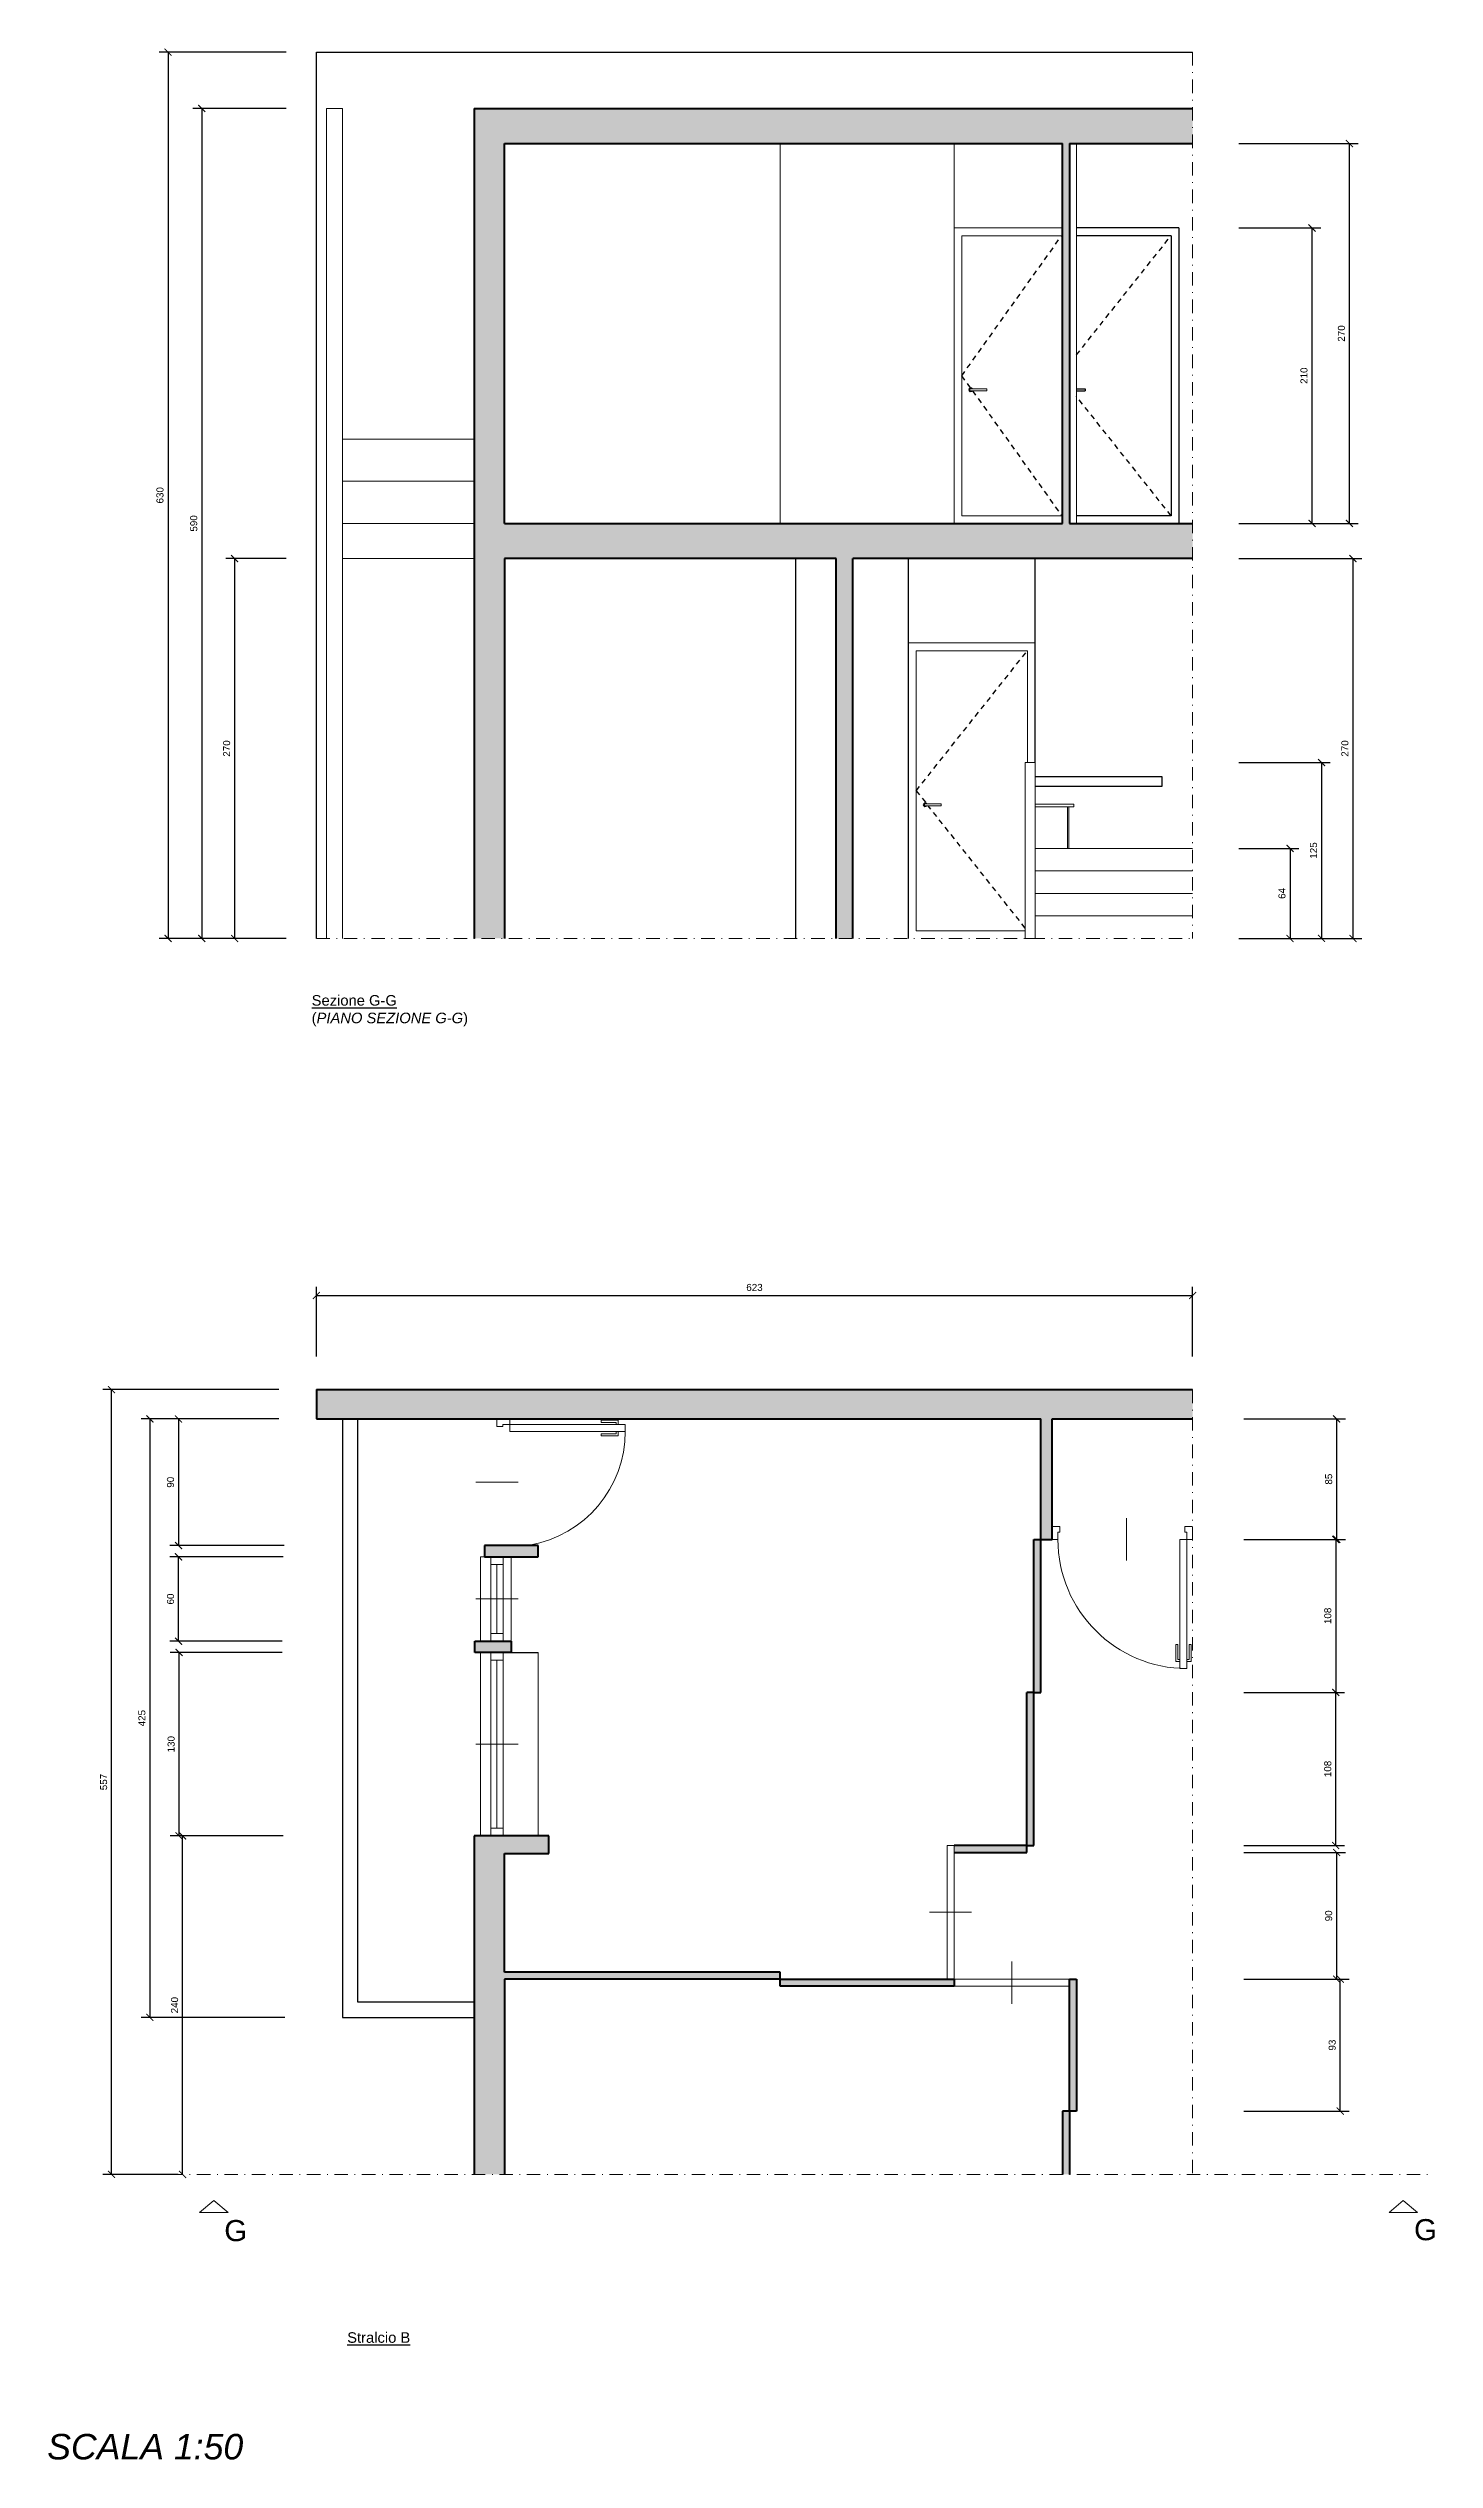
# Model space of a CAD drawing. Header units: centimetres. Extents: x 543 to 6804, y 293 to 1469.
# Drawn here: x 1857.6 to 2054.8, y 957.5 to 1300.3 of the extents above; entities that cross this region are included whole.
import ezdxf

# ---------------------------------------------------------------- set-up
doc = ezdxf.new("R2010")
doc.units = ezdxf.units.CM
doc.linetypes.add('JIS_02_0.7', pattern=[1.35, 0.75, -0.6])
doc.linetypes.add('TRATTOPUNTO2', pattern=[12.7, 6.35, -3.175, 0, -3.175])
for name, color, linetype, lineweight in [('finestre', 131, 'Continuous', 20), ('linee a metà', 100, 'Continuous', 20), ('linee davanti', 161, 'Continuous', 20), ('linee di sezione 2', 55, 'Continuous', 40), ('linee spesse', 254, 'Continuous', 20), ('linee tratto punto', 40, 'TRATTOPUNTO2', 20), ('porte', 230, 'Continuous', 20)]:
    doc.layers.add(name, color=color, linetype=linetype, lineweight=lineweight)
for name, color, linetype in [('linee dietro', 51, 'Continuous'), ('linee tratteggiate', 211, 'JIS_02_0.7'), ('quote', 163, 'Continuous'), ('testo', 104, 'Continuous')]:
    doc.layers.add(name, color=color, linetype=linetype)
doc.styles.add('Annotativa', font='arial.ttf')
doc.styles.add('Annotative', font='arial.ttf')
doc.dimstyles.new('Annotativa', dxfattribs={"dimscale": 0, "dimtxt": 1, "dimasz": 1, "dimexe": 1.25, "dimexo": 0.625, "dimtad": 1, "dimtxsty": 'Annotativa', "dimblk": 'ARCHTICK', "dimcen": 1, "dimadec": 0, "dimazin": 0, "dimtfac": 1, "dimtmove": 0, "dimatfit": 3, "dimfxl": 1, "dimarcsym": 0})

# ---------------------------------------------------------------- blocks, each defined once
blk = doc.blocks.new('_ArchTick')
at = {"color": 0, "linetype": 'ByBlock', "const_width": 0.15}
blk.add_lwpolyline([(-0.5, -0.5), (0.5, 0.5)], dxfattribs=at)
blk = doc.blocks.new('*D127')
at = {"layer": 'Defpoints', "color": 0, "transparency": 16777216}
for p in [(2020.34, 1123.01), (1895.74, 1113.72), (2020.34, 1113.72)]:
    blk.add_point(p, dxfattribs=at)
at = {"layer": 'quote', "color": 0, "lineweight": -2, "transparency": 16777216}
for p, q in [((1895.74, 1114.35), (1895.74, 1124.26)), ((1895.74, 1123.01), (2020.34, 1123.01)), ((2020.34, 1114.35), (2020.34, 1124.26))]:
    blk.add_line(p, q, dxfattribs=at)
at = {"layer": 'quote', "color": 0, "lineweight": -2, "transparency": 16777216, "rotation": 180}
blk.add_blockref('_ArchTick', (1895.74, 1123.01), dxfattribs=at)
at = {"layer": 'quote', "color": 0, "lineweight": -2, "transparency": 16777216}
blk.add_blockref('_ArchTick', (2020.34, 1123.01), dxfattribs=at)
at = {"layer": 'quote', "color": 0, "transparency": 16777216, "insert": (1958.04, 1124.15), "char_height": 1, "attachment_point": 5, "style": 'Annotativa'}
blk.add_mtext('623', dxfattribs=at)
blk = doc.blocks.new('*D129')
at = {"layer": 'Defpoints', "color": 0, "transparency": 16777216}
for p in [(1891.01, 1105.46), (1872.07, 1020.38), (1891.9, 1020.38)]:
    blk.add_point(p, dxfattribs=at)
at = {"layer": 'quote', "color": 0, "lineweight": -2, "transparency": 16777216}
for p, q in [((1890.39, 1105.46), (1870.82, 1105.46)), ((1872.07, 1105.46), (1872.07, 1020.38)), ((1891.28, 1020.38), (1870.82, 1020.38))]:
    blk.add_line(p, q, dxfattribs=at)
for p, rotation in [((1872.07, 1105.46), 90), ((1872.07, 1020.38), 270)]:
    blk.add_blockref('_ArchTick', p, dxfattribs=dict(at, rotation=rotation))
at = {"layer": 'quote', "color": 0, "transparency": 16777216, "insert": (1870.94, 1062.92), "char_height": 1, "attachment_point": 5, "rotation": 90, "style": 'Annotativa'}
blk.add_mtext('425', dxfattribs=at)
blk = doc.blocks.new('*D130')
at = {"layer": 'Defpoints', "color": 0, "transparency": 16777216}
for p in [(1891.01, 1105.46), (1876.14, 1087.46), (1891.77, 1087.46)]:
    blk.add_point(p, dxfattribs=at)
at = {"layer": 'quote', "color": 0, "lineweight": -2, "transparency": 16777216}
for p, q in [((1890.39, 1105.46), (1874.89, 1105.46)), ((1876.14, 1105.46), (1876.14, 1087.46)), ((1891.15, 1087.46), (1874.89, 1087.46))]:
    blk.add_line(p, q, dxfattribs=at)
for p, rotation in [((1876.14, 1105.46), 90), ((1876.14, 1087.46), 270)]:
    blk.add_blockref('_ArchTick', p, dxfattribs=dict(at, rotation=rotation))
at = {"layer": 'quote', "color": 0, "transparency": 16777216, "insert": (1875, 1096.46), "char_height": 1, "attachment_point": 5, "rotation": 90, "style": 'Annotativa'}
blk.add_mtext('90', dxfattribs=at)
blk = doc.blocks.new('*D131')
at = {"layer": 'Defpoints', "color": 0, "transparency": 16777216}
for p in [(1876.14, 1085.86), (1891.65, 1085.86), (1891.52, 1073.86)]:
    blk.add_point(p, dxfattribs=at)
at = {"layer": 'quote', "color": 0, "lineweight": -2, "transparency": 16777216}
for p, q in [((1891.02, 1085.86), (1874.89, 1085.86)), ((1876.14, 1073.86), (1876.14, 1085.86)), ((1890.9, 1073.86), (1874.89, 1073.86))]:
    blk.add_line(p, q, dxfattribs=at)
for p, rotation in [((1876.14, 1085.86), 90), ((1876.14, 1073.86), 270)]:
    blk.add_blockref('_ArchTick', p, dxfattribs=dict(at, rotation=rotation))
at = {"layer": 'quote', "color": 0, "transparency": 16777216, "insert": (1875.01, 1079.86), "char_height": 1, "attachment_point": 5, "rotation": 90, "style": 'Annotativa'}
blk.add_mtext('60', dxfattribs=at)
blk = doc.blocks.new('*D132')
at = {"layer": 'Defpoints', "color": 0, "transparency": 16777216}
for p in [(1876.22, 1072.26), (1891.52, 1072.26), (1891.65, 1046.18)]:
    blk.add_point(p, dxfattribs=at)
at = {"layer": 'quote', "color": 0, "lineweight": -2, "transparency": 16777216}
for p, q in [((1890.9, 1072.26), (1874.97, 1072.26)), ((1876.22, 1046.18), (1876.22, 1072.26)), ((1891.02, 1046.18), (1874.97, 1046.18))]:
    blk.add_line(p, q, dxfattribs=at)
for p, rotation in [((1876.22, 1072.26), 90), ((1876.22, 1046.18), 270)]:
    blk.add_blockref('_ArchTick', p, dxfattribs=dict(at, rotation=rotation))
at = {"layer": 'quote', "color": 0, "transparency": 16777216, "insert": (1875.09, 1059.22), "char_height": 1, "attachment_point": 5, "rotation": 90, "style": 'Annotativa'}
blk.add_mtext('130', dxfattribs=at)
blk = doc.blocks.new('*D133')
at = {"layer": 'Defpoints', "color": 0, "transparency": 16777216}
for p in [(1876.72, 1046.18), (1891.65, 1046.18), (1876.72, 998.06)]:
    blk.add_point(p, dxfattribs=at)
at = {"layer": 'quote', "color": 0, "lineweight": -2, "transparency": 16777216}
for p, q in [((1891.02, 1046.18), (1875.47, 1046.18)), ((1876.72, 998.06), (1876.72, 1046.18)), ((1876.1, 998.06), (1875.47, 998.06))]:
    blk.add_line(p, q, dxfattribs=at)
for p, rotation in [((1876.72, 1046.18), 90), ((1876.72, 998.06), 270)]:
    blk.add_blockref('_ArchTick', p, dxfattribs=dict(at, rotation=rotation))
at = {"layer": 'quote', "color": 0, "transparency": 16777216, "insert": (1875.59, 1022.12), "char_height": 1, "attachment_point": 5, "rotation": 90, "style": 'Annotativa'}
blk.add_mtext('240', dxfattribs=at)
blk = doc.blocks.new('*D134')
at = {"layer": 'Defpoints', "color": 0, "transparency": 16777216}
for p in [(2026.98, 1105.46), (2026.98, 1088.34), (2040.82, 1088.34)]:
    blk.add_point(p, dxfattribs=at)
at = {"layer": 'quote', "color": 0, "lineweight": -2, "transparency": 16777216}
for p, q in [((2027.61, 1105.46), (2042.07, 1105.46)), ((2040.82, 1105.46), (2040.82, 1088.34)), ((2027.61, 1088.34), (2042.07, 1088.34))]:
    blk.add_line(p, q, dxfattribs=at)
for p, rotation in [((2040.82, 1105.46), 90), ((2040.82, 1088.34), 270)]:
    blk.add_blockref('_ArchTick', p, dxfattribs=dict(at, rotation=rotation))
at = {"layer": 'quote', "color": 0, "transparency": 16777216, "insert": (2039.69, 1096.9), "char_height": 1, "attachment_point": 5, "rotation": 90, "style": 'Annotativa'}
blk.add_mtext('85', dxfattribs=at)
blk = doc.blocks.new('*D135')
at = {"layer": 'Defpoints', "color": 0, "transparency": 16777216}
for p in [(2026.98, 1088.34), (2026.98, 1066.58), (2040.69, 1066.58)]:
    blk.add_point(p, dxfattribs=at)
at = {"layer": 'quote', "color": 0, "lineweight": -2, "transparency": 16777216}
for p, q in [((2027.61, 1088.34), (2041.94, 1088.34)), ((2040.69, 1088.34), (2040.69, 1066.58)), ((2027.61, 1066.58), (2041.94, 1066.58))]:
    blk.add_line(p, q, dxfattribs=at)
for p, rotation in [((2040.69, 1088.34), 90), ((2040.69, 1066.58), 270)]:
    blk.add_blockref('_ArchTick', p, dxfattribs=dict(at, rotation=rotation))
at = {"layer": 'quote', "color": 0, "transparency": 16777216, "insert": (2039.56, 1077.46), "char_height": 1, "attachment_point": 5, "rotation": 90, "style": 'Annotativa'}
blk.add_mtext('108', dxfattribs=at)
blk = doc.blocks.new('*D136')
at = {"layer": 'Defpoints', "color": 0, "transparency": 16777216}
for p in [(2026.98, 1066.58), (2040.69, 1066.58), (2026.98, 1044.82)]:
    blk.add_point(p, dxfattribs=at)
at = {"layer": 'quote', "color": 0, "lineweight": -2, "transparency": 16777216}
for p, q in [((2027.61, 1066.58), (2041.94, 1066.58)), ((2040.69, 1044.82), (2040.69, 1066.58)), ((2027.61, 1044.82), (2041.94, 1044.82))]:
    blk.add_line(p, q, dxfattribs=at)
for p, rotation in [((2040.69, 1066.58), 90), ((2040.69, 1044.82), 270)]:
    blk.add_blockref('_ArchTick', p, dxfattribs=dict(at, rotation=rotation))
at = {"layer": 'quote', "color": 0, "transparency": 16777216, "insert": (2039.56, 1055.7), "char_height": 1, "attachment_point": 5, "rotation": 90, "style": 'Annotativa'}
blk.add_mtext('108', dxfattribs=at)
blk = doc.blocks.new('*D137')
at = {"layer": 'Defpoints', "color": 0, "transparency": 16777216}
for p in [(2026.98, 1043.82), (2040.83, 1043.82), (2026.98, 1025.82)]:
    blk.add_point(p, dxfattribs=at)
at = {"layer": 'quote', "color": 0, "lineweight": -2, "transparency": 16777216}
for p, q in [((2027.61, 1043.82), (2042.08, 1043.82)), ((2040.83, 1025.82), (2040.83, 1043.82)), ((2027.61, 1025.82), (2042.08, 1025.82))]:
    blk.add_line(p, q, dxfattribs=at)
for p, rotation in [((2040.83, 1043.82), 90), ((2040.83, 1025.82), 270)]:
    blk.add_blockref('_ArchTick', p, dxfattribs=dict(at, rotation=rotation))
at = {"layer": 'quote', "color": 0, "transparency": 16777216, "insert": (2039.69, 1034.82), "char_height": 1, "attachment_point": 5, "rotation": 90, "style": 'Annotativa'}
blk.add_mtext('90', dxfattribs=at)
blk = doc.blocks.new('*D138')
at = {"layer": 'Defpoints', "color": 0, "transparency": 16777216}
for p in [(2026.98, 1025.82), (2041.33, 1025.82), (2026.98, 1007.06)]:
    blk.add_point(p, dxfattribs=at)
at = {"layer": 'quote', "color": 0, "lineweight": -2, "transparency": 16777216}
for p, q in [((2027.61, 1025.82), (2042.58, 1025.82)), ((2041.33, 1007.06), (2041.33, 1025.82)), ((2027.61, 1007.06), (2042.58, 1007.06))]:
    blk.add_line(p, q, dxfattribs=at)
for p, rotation in [((2041.33, 1025.82), 90), ((2041.33, 1007.06), 270)]:
    blk.add_blockref('_ArchTick', p, dxfattribs=dict(at, rotation=rotation))
at = {"layer": 'quote', "color": 0, "transparency": 16777216, "insert": (2040.19, 1016.44), "char_height": 1, "attachment_point": 5, "rotation": 90, "style": 'Annotativa'}
blk.add_mtext('93', dxfattribs=at)
blk = doc.blocks.new('*D139')
at = {"layer": 'Defpoints', "color": 0, "transparency": 16777216}
for p in [(1892.08, 1299.77), (1874.65, 1173.77), (1892.08, 1173.77)]:
    blk.add_point(p, dxfattribs=at)
at = {"layer": 'quote', "color": 0, "lineweight": -2, "transparency": 16777216}
for p, q in [((1891.45, 1299.77), (1873.4, 1299.77)), ((1874.65, 1299.77), (1874.65, 1173.77)), ((1891.45, 1173.77), (1873.4, 1173.77))]:
    blk.add_line(p, q, dxfattribs=at)
for p, rotation in [((1874.65, 1299.77), 90), ((1874.65, 1173.77), 270)]:
    blk.add_blockref('_ArchTick', p, dxfattribs=dict(at, rotation=rotation))
at = {"layer": 'quote', "color": 0, "transparency": 16777216, "insert": (1873.51, 1236.77), "char_height": 1, "attachment_point": 5, "rotation": 90, "style": 'Annotativa'}
blk.add_mtext('630', dxfattribs=at)
blk = doc.blocks.new('*D140')
at = {"layer": 'Defpoints', "color": 0, "transparency": 16777216}
for p in [(1892.08, 1291.77), (1879.45, 1173.77), (1892.08, 1173.77)]:
    blk.add_point(p, dxfattribs=at)
at = {"layer": 'quote', "color": 0, "lineweight": -2, "transparency": 16777216}
for p, q in [((1891.45, 1291.77), (1878.2, 1291.77)), ((1879.45, 1291.77), (1879.45, 1173.77)), ((1891.45, 1173.77), (1878.2, 1173.77))]:
    blk.add_line(p, q, dxfattribs=at)
for p, rotation in [((1879.45, 1291.77), 90), ((1879.45, 1173.77), 270)]:
    blk.add_blockref('_ArchTick', p, dxfattribs=dict(at, rotation=rotation))
at = {"layer": 'quote', "color": 0, "transparency": 16777216, "insert": (1878.31, 1232.77), "char_height": 1, "attachment_point": 5, "rotation": 90, "style": 'Annotativa'}
blk.add_mtext('590', dxfattribs=at)
blk = doc.blocks.new('*D141')
at = {"layer": 'Defpoints', "color": 0, "transparency": 16777216}
for p in [(1892.08, 1227.77), (1884.12, 1173.77), (1892.08, 1173.77)]:
    blk.add_point(p, dxfattribs=at)
at = {"layer": 'quote', "color": 0, "lineweight": -2, "transparency": 16777216}
for p, q in [((1891.45, 1227.77), (1882.87, 1227.77)), ((1884.12, 1227.77), (1884.12, 1173.77)), ((1891.45, 1173.77), (1882.87, 1173.77))]:
    blk.add_line(p, q, dxfattribs=at)
for p, rotation in [((1884.12, 1227.77), 90), ((1884.12, 1173.77), 270)]:
    blk.add_blockref('_ArchTick', p, dxfattribs=dict(at, rotation=rotation))
at = {"layer": 'quote', "color": 0, "transparency": 16777216, "insert": (1882.99, 1200.77), "char_height": 1, "attachment_point": 5, "rotation": 90, "style": 'Annotativa'}
blk.add_mtext('270', dxfattribs=at)
blk = doc.blocks.new('*D142')
at = {"layer": 'Defpoints', "color": 0, "transparency": 16777216}
for p in [(2026.3, 1227.77), (2026.3, 1173.77), (2043.14, 1173.77)]:
    blk.add_point(p, dxfattribs=at)
at = {"layer": 'quote', "color": 0, "lineweight": -2, "transparency": 16777216}
for p, q in [((2026.93, 1227.77), (2044.39, 1227.77)), ((2043.14, 1227.77), (2043.14, 1173.77)), ((2026.93, 1173.77), (2044.39, 1173.77))]:
    blk.add_line(p, q, dxfattribs=at)
for p, rotation in [((2043.14, 1227.77), 90), ((2043.14, 1173.77), 270)]:
    blk.add_blockref('_ArchTick', p, dxfattribs=dict(at, rotation=rotation))
at = {"layer": 'quote', "color": 0, "transparency": 16777216, "insert": (2042, 1200.77), "char_height": 1, "attachment_point": 5, "rotation": 90, "style": 'Annotativa'}
blk.add_mtext('270', dxfattribs=at)
blk = doc.blocks.new('*D145')
at = {"layer": 'Defpoints', "color": 0, "transparency": 16777216}
for p in [(2026.3, 1286.77), (2042.64, 1286.77), (2026.3, 1232.77)]:
    blk.add_point(p, dxfattribs=at)
at = {"layer": 'quote', "color": 0, "lineweight": -2, "transparency": 16777216}
for p, q in [((2026.93, 1286.77), (2043.89, 1286.77)), ((2042.64, 1232.77), (2042.64, 1286.77)), ((2026.93, 1232.77), (2043.89, 1232.77))]:
    blk.add_line(p, q, dxfattribs=at)
for p, rotation in [((2042.64, 1286.77), 90), ((2042.64, 1232.77), 270)]:
    blk.add_blockref('_ArchTick', p, dxfattribs=dict(at, rotation=rotation))
at = {"layer": 'quote', "color": 0, "transparency": 16777216, "insert": (2041.5, 1259.77), "char_height": 1, "attachment_point": 5, "rotation": 90, "style": 'Annotativa'}
blk.add_mtext('270', dxfattribs=at)
blk = doc.blocks.new('*D146')
at = {"layer": 'Defpoints', "color": 0, "transparency": 16777216}
for p in [(2026.3, 1274.77), (2037.32, 1274.77), (2026.3, 1232.77)]:
    blk.add_point(p, dxfattribs=at)
at = {"layer": 'quote', "color": 0, "lineweight": -2, "transparency": 16777216}
for p, q in [((2026.93, 1274.77), (2038.57, 1274.77)), ((2037.32, 1232.77), (2037.32, 1274.77)), ((2026.93, 1232.77), (2038.57, 1232.77))]:
    blk.add_line(p, q, dxfattribs=at)
for p, rotation in [((2037.32, 1274.77), 90), ((2037.32, 1232.77), 270)]:
    blk.add_blockref('_ArchTick', p, dxfattribs=dict(at, rotation=rotation))
at = {"layer": 'quote', "color": 0, "transparency": 16777216, "insert": (2036.18, 1253.77), "char_height": 1, "attachment_point": 5, "rotation": 90, "style": 'Annotativa'}
blk.add_mtext('210', dxfattribs=at)
blk = doc.blocks.new('*D147')
at = {"layer": 'Defpoints', "color": 0, "transparency": 16777216}
for p in [(2026.3, 1186.57), (2026.3, 1173.77), (2034.19, 1173.77)]:
    blk.add_point(p, dxfattribs=at)
at = {"layer": 'quote', "color": 0, "lineweight": -2, "transparency": 16777216}
for p, q in [((2026.93, 1186.57), (2035.44, 1186.57)), ((2034.19, 1186.57), (2034.19, 1173.77)), ((2026.93, 1173.77), (2035.44, 1173.77))]:
    blk.add_line(p, q, dxfattribs=at)
for p, rotation in [((2034.19, 1186.57), 90), ((2034.19, 1173.77), 270)]:
    blk.add_blockref('_ArchTick', p, dxfattribs=dict(at, rotation=rotation))
at = {"layer": 'quote', "color": 0, "transparency": 16777216, "insert": (2033.05, 1180.17), "char_height": 1, "attachment_point": 5, "rotation": 90, "style": 'Annotativa'}
blk.add_mtext('64', dxfattribs=at)
blk = doc.blocks.new('*D148')
at = {"layer": 'Defpoints', "color": 0, "transparency": 16777216}
for p in [(2026.3, 1198.77), (2026.3, 1173.77), (2038.67, 1173.77)]:
    blk.add_point(p, dxfattribs=at)
at = {"layer": 'quote', "color": 0, "lineweight": -2, "transparency": 16777216}
for p, q in [((2026.93, 1198.77), (2039.92, 1198.77)), ((2038.67, 1198.77), (2038.67, 1173.77)), ((2026.93, 1173.77), (2039.92, 1173.77))]:
    blk.add_line(p, q, dxfattribs=at)
for p, rotation in [((2038.67, 1198.77), 90), ((2038.67, 1173.77), 270)]:
    blk.add_blockref('_ArchTick', p, dxfattribs=dict(at, rotation=rotation))
at = {"layer": 'quote', "color": 0, "transparency": 16777216, "insert": (2037.54, 1186.27), "char_height": 1, "attachment_point": 5, "rotation": 90, "style": 'Annotativa'}
blk.add_mtext('125', dxfattribs=at)

msp = doc.modelspace()

# ---------------------------------------------------------------- hatches: boundary and pattern name
at = {"layer": 'linee di sezione 2', "true_color": 0xc7c8ca}
h = msp.add_hatch(color=9, dxfattribs=at)
h.dxf.hatch_style = 1
h.paths.add_polyline_path([(1918.18, 1291.77), (1918.18, 1227.77), (1918.18, 1173.77), (1922.5, 1173.77), (1922.5, 1227.77), (1969.66, 1227.77), (1969.66, 1173.77), (1972.02, 1173.77), (1972.02, 1227.77), (2020.34, 1227.77), (2020.34, 1232.77), (2002.82, 1232.77), (2002.82, 1286.77), (2020.34, 1286.77), (2020.34, 1291.77)])
h.paths.add_polyline_path([(2001.82, 1286.77), (2001.82, 1232.77), (1922.5, 1232.77), (1922.5, 1286.77)], flags=16)
h.paths.add_polyline_path([(1987.52, 1273.67), (2001.72, 1273.67), (2001.72, 1233.87), (1987.52, 1233.87)], flags=0)
h.paths.add_polyline_path([(1988.681, 1251.92), (1991.081, 1251.92), (1991.081, 1251.62), (1988.681, 1251.62)], flags=0)
h = msp.add_hatch(color=9, dxfattribs=at)
h.dxf.hatch_style = 1
h.paths.add_polyline_path([(1922.5, 1043.703), (1928.78, 1043.703), (1928.78, 1046.183), (1918.18, 1046.183), (1918.18, 998.063), (1922.5, 998.063), (1922.5, 1025.823), (1961.7, 1025.823), (1961.7, 1026.823), (1922.5, 1026.823)])
at = {"layer": 'linee spesse', "true_color": 0xc7c8ca}
h = msp.add_hatch(color=9, dxfattribs=at)
h.dxf.hatch_style = 1
h.paths.add_polyline_path([(1923.46, 1072.263), (1923.46, 1073.863), (1918.26, 1073.863), (1918.26, 1072.263)])
h.paths.add_polyline_path([(1927.26, 1085.863), (1927.26, 1087.463), (1919.66, 1087.463), (1919.66, 1085.863)])
at = {"layer": 'porte', "true_color": 0xc7c8ca}
h = msp.add_hatch(color=9, dxfattribs=at)
h.dxf.hatch_style = 1
h.paths.add_polyline_path([(2020.34, 1109.623), (1895.74, 1109.623), (1895.74, 1105.463), (1998.78, 1105.463), (1998.78, 1088.343), (2000.38, 1088.343), (2000.38, 1105.463), (2020.34, 1105.463)])
h.paths.add_polyline_path([(1998.78, 1088.343), (1997.78, 1088.343), (1997.78, 1066.583), (1998.78, 1066.583)])
h.paths.add_polyline_path([(1997.78, 1066.583), (1996.78, 1066.583), (1996.78, 1044.823), (1997.78, 1044.823)])
h.paths.add_polyline_path([(1996.78, 1044.823), (1986.42, 1044.823), (1986.42, 1043.823), (1996.78, 1043.823)])
h.paths.add_polyline_path([(2003.82, 1025.823), (2002.82, 1025.823), (2002.82, 1007.063), (2003.82, 1007.063)])
h.paths.add_polyline_path([(2002.82, 1007.063), (2001.82, 1007.063), (2001.82, 998.063), (2002.82, 998.063)])
h.paths.add_polyline_path([(1986.42, 1025.823), (1961.7, 1025.823), (1961.7, 1024.823), (1986.42, 1024.823)])

# ---------------------------------------------------------------- linework, layer by layer
at = {"layer": 'finestre'}
for p, q in [((1920.54, 1085.863), (1920.54, 1084.763)), ((1920.54, 1084.763), (1922.3, 1084.763)), ((1920.54, 1074.963), (1920.54, 1084.763)), ((1921.42, 1074.963), (1921.42, 1084.763)), ((1922.3, 1084.763), (1922.3, 1085.863)), ((1922.3, 1084.763), (1922.3, 1074.963)), ((1921.42, 1079.863), (1918.42, 1079.863)), ((1921.42, 1079.863), (1924.42, 1079.863)), ((1922.3, 1074.963), (1920.54, 1074.963)), ((1920.54, 1074.963), (1920.54, 1073.863)), ((1922.3, 1073.863), (1922.3, 1074.963)), ((1920.54, 1072.263), (1920.54, 1071.163)), ((1920.54, 1071.163), (1922.3, 1071.163)), ((1920.54, 1071.163), (1920.54, 1047.283)), ((1921.42, 1047.283), (1921.42, 1071.163)), ((1922.3, 1071.163), (1922.3, 1072.263)), ((1922.3, 1047.283), (1922.3, 1071.163)), ((1921.42, 1059.223), (1918.42, 1059.223)), ((1921.42, 1059.223), (1924.42, 1059.223)), ((1920.54, 1046.183), (1920.54, 1047.283)), ((1920.54, 1047.283), (1922.3, 1047.283)), ((1922.3, 1047.283), (1922.3, 1046.183))]:
    msp.add_line(p, q, dxfattribs=at)
at = {"layer": 'linee a metà'}
for p, q in [((1897.18, 1291.77), (1899.46, 1291.77)), ((1897.18, 1173.77), (1897.18, 1291.77)), ((1899.46, 1291.77), (1899.46, 1173.77)), ((1899.46, 1244.77), (1918.18, 1244.77)), ((1899.46, 1238.77), (1918.18, 1238.77)), ((1918.18, 1232.77), (1899.46, 1232.77)), ((1918.18, 1232.77), (1899.46, 1232.77)), ((1899.46, 1232.77), (1899.46, 1227.77)), ((1918.18, 1227.77), (1899.46, 1227.77)), ((1918.18, 1227.77), (1899.46, 1227.77)), ((2003.44, 1192.87), (1997.94, 1192.87)), ((2003.44, 1192.47), (1997.94, 1192.47)), ((2002.54, 1186.57), (2002.54, 1192.47)), ((2003.44, 1192.47), (2002.74, 1192.47)), ((2002.74, 1192.47), (2002.74, 1186.57)), ((2003.44, 1192.67), (2003.44, 1192.87)), ((2003.44, 1192.67), (2003.44, 1192.47)), ((1997.94, 1186.57), (2020.34, 1186.57)), ((1997.94, 1183.37), (2020.34, 1183.37)), ((1919.66, 1085.863), (1919.06, 1085.863)), ((1919.06, 1085.863), (1919.06, 1073.863)), ((1923.46, 1073.863), (1923.46, 1085.863)), ((1919.06, 1046.183), (1919.06, 1072.263)), ((1927.26, 1072.263), (1927.26, 1046.183))]:
    msp.add_line(p, q, dxfattribs=at)
at = {"layer": 'linee davanti'}
for p, q in [((1961.7, 1232.77), (1961.7, 1286.77)), ((1986.42, 1232.77), (1986.42, 1286.77)), ((2003.82, 1232.77), (2003.82, 1286.77)), ((2001.82, 1274.77), (1986.42, 1274.77)), ((1987.52, 1233.87), (1987.52, 1273.67)), ((1987.52, 1273.67), (2001.72, 1273.67)), ((2001.72, 1273.67), (2001.72, 1233.87)), ((2002.82, 1232.77), (2002.82, 1274.77)), ((1988.681, 1251.92), (1991.081, 1251.92)), ((1988.681, 1251.62), (1988.681, 1251.92)), ((1991.081, 1251.62), (1988.681, 1251.62)), ((1991.081, 1251.92), (1991.081, 1251.62)), ((2001.72, 1233.87), (1987.52, 1233.87)), ((1997.94, 1215.77), (1979.94, 1215.77)), ((1981.04, 1174.87), (1981.04, 1214.67)), ((1981.04, 1214.67), (1996.84, 1214.67)), ((1996.84, 1214.67), (1996.84, 1198.77)), ((1996.54, 1173.77), (1996.54, 1198.77)), ((1996.54, 1198.77), (1997.94, 1198.77)), ((1997.94, 1198.77), (1997.94, 1173.77)), ((1982.201, 1192.92), (1984.601, 1192.92)), ((1982.201, 1192.62), (1982.201, 1192.92)), ((1984.601, 1192.62), (1982.201, 1192.62)), ((1984.601, 1192.92), (1984.601, 1192.62)), ((1997.94, 1180.17), (2020.34, 1180.17)), ((1997.94, 1176.97), (2020.34, 1176.97)), ((1996.54, 1174.87), (1981.04, 1174.87)), ((1997.94, 1173.77), (1996.54, 1173.77))]:
    msp.add_line(p, q, dxfattribs=at)
for centre in [(1988.804, 1251.77), (1982.324, 1192.77)]:
    msp.add_arc(centre, 0.284, 31.88181, 328.11819, dxfattribs=at)
at = {"layer": 'linee di sezione 2'}
for p, q in [((1918.18, 1291.77), (1918.18, 1227.77)), ((1918.18, 1291.77), (2020.34, 1291.77)), ((1922.5, 1232.77), (1922.5, 1286.77)), ((1922.5, 1286.77), (2001.82, 1286.77)), ((2001.82, 1232.77), (2001.82, 1286.77)), ((2002.82, 1286.77), (2002.82, 1232.77)), ((2002.82, 1286.77), (2020.34, 1286.77)), ((1922.5, 1232.77), (2001.82, 1232.77)), ((2002.82, 1232.77), (2020.34, 1232.77)), ((1918.18, 1227.77), (1918.18, 1173.77)), ((1969.66, 1227.77), (1922.5, 1227.77)), ((1922.5, 1227.77), (1922.5, 1173.77)), ((1969.66, 1173.77), (1969.66, 1227.77)), ((1972.02, 1173.77), (1972.02, 1227.77)), ((2020.34, 1227.77), (1972.02, 1227.77)), ((1895.74, 1109.623), (2020.34, 1109.623)), ((1895.74, 1109.623), (1895.74, 1105.463)), ((1895.74, 1105.463), (1998.78, 1105.463)), ((1998.78, 1088.343), (1998.78, 1105.463)), ((2000.38, 1088.343), (2000.38, 1105.463)), ((2000.38, 1105.463), (2020.34, 1105.463)), ((1919.66, 1087.463), (1919.66, 1085.863)), ((1927.26, 1087.463), (1919.66, 1087.463)), ((1927.26, 1085.863), (1927.26, 1087.463)), ((1997.78, 1066.583), (1997.78, 1088.343)), ((1997.78, 1088.343), (1998.78, 1088.343)), ((1998.78, 1066.583), (1998.78, 1088.343)), ((1998.78, 1088.343), (2000.38, 1088.343)), ((1919.66, 1085.863), (1927.26, 1085.863)), ((1918.26, 1072.263), (1918.26, 1073.863)), ((1918.26, 1073.863), (1923.46, 1073.863)), ((1923.46, 1073.863), (1923.46, 1072.263)), ((1923.46, 1072.263), (1918.26, 1072.263)), ((1996.78, 1044.823), (1996.78, 1066.583)), ((1997.78, 1066.583), (1996.78, 1066.583)), ((1997.78, 1044.823), (1997.78, 1066.583)), ((1997.78, 1066.583), (1998.78, 1066.583)), ((1928.78, 1046.183), (1918.18, 1046.183)), ((1918.18, 1046.183), (1918.18, 998.063)), ((1928.78, 1043.703), (1928.78, 1046.183)), ((1922.5, 1026.823), (1922.5, 1043.703)), ((1922.5, 1043.703), (1928.78, 1043.703)), ((1996.78, 1044.823), (1986.42, 1044.823)), ((1986.42, 1043.823), (1996.78, 1043.823)), ((1996.78, 1043.823), (1996.78, 1044.823)), ((1996.78, 1044.823), (1997.78, 1044.823)), ((1961.7, 1026.823), (1922.5, 1026.823)), ((1961.7, 1025.823), (1922.5, 1025.823)), ((1922.5, 1025.823), (1922.5, 998.063)), ((1961.7, 1025.823), (1961.7, 1026.823)), ((1961.7, 1024.823), (1961.7, 1025.823)), ((1961.7, 1025.823), (1986.42, 1025.823)), ((1986.42, 1025.823), (1986.42, 1024.823)), ((2002.82, 1025.823), (2003.82, 1025.823)), ((2002.82, 1007.063), (2002.82, 1025.823)), ((2003.82, 1025.823), (2003.82, 1007.063)), ((1986.42, 1024.823), (1961.7, 1024.823)), ((2002.82, 1007.063), (2001.82, 1007.063)), ((2001.82, 1007.063), (2001.82, 998.063)), ((2003.82, 1007.063), (2002.82, 1007.063)), ((2002.82, 1007.063), (2002.82, 998.063))]:
    msp.add_line(p, q, dxfattribs=at)
at = {"layer": 'linee dietro'}
for p, q in [((1895.74, 1173.77), (1895.74, 1299.77)), ((1895.74, 1299.77), (2020.34, 1299.77)), ((2018.38, 1274.77), (2003.82, 1274.77)), ((2017.28, 1273.67), (2003.82, 1273.67)), ((2017.28, 1273.67), (2017.28, 1233.87)), ((2018.38, 1274.77), (2018.38, 1232.77)), ((2003.82, 1251.92), (2005.04, 1251.92)), ((2003.82, 1251.62), (2005.04, 1251.62)), ((2005.04, 1251.92), (2005.04, 1251.62)), ((2017.28, 1233.87), (2003.82, 1233.87)), ((1963.9, 1173.77), (1963.9, 1227.77)), ((1979.94, 1173.77), (1979.94, 1227.77)), ((1997.94, 1198.77), (1997.94, 1227.77)), ((1997.94, 1196.77), (2015.94, 1196.77)), ((2015.94, 1196.77), (2015.94, 1195.37)), ((2015.94, 1195.37), (1997.94, 1195.37)), ((1899.46, 1105.463), (1899.46, 1020.383)), ((1901.62, 1022.543), (1901.62, 1105.463)), ((1923.46, 1072.263), (1927.26, 1072.263)), ((1918.18, 1022.543), (1901.62, 1022.543)), ((1899.46, 1020.383), (1918.18, 1020.383))]:
    msp.add_line(p, q, dxfattribs=at)
at = {"layer": 'linee spesse'}
for p, q in [((1881.169, 994.365), (1879.135, 992.635)), ((1881.169, 994.365), (1883.204, 992.635)), ((2050.301, 994.365), (2048.267, 992.635)), ((2050.301, 994.365), (2052.335, 992.635)), ((1879.135, 992.635), (1883.204, 992.635)), ((2048.267, 992.635), (2052.335, 992.635))]:
    msp.add_line(p, q, dxfattribs=at)
at = {"layer": 'linee tratteggiate'}
for p, q in [((1987.52, 1253.77), (2001.72, 1273.67)), ((2003.82, 1256.717), (2017.28, 1273.67)), ((1988.743, 1252.047), (1987.52, 1253.77)), ((1989.055, 1251.62), (2001.72, 1233.87)), ((2017.28, 1233.87), (2003.82, 1250.823)), ((1981.04, 1194.77), (1996.84, 1214.67)), ((1981.04, 1194.77), (1982.414, 1193.039)), ((1996.54, 1175.248), (1982.747, 1192.62))]:
    msp.add_line(p, q, dxfattribs=at)
at = {"layer": 'linee tratto punto', "ltscale": 0.3}
for p, q in [((2020.34, 1299.77), (2020.34, 1173.77)), ((1895.74, 1173.77), (2020.34, 1173.77)), ((2020.34, 1109.623), (2020.34, 998.063)), ((1874.853, 998.063), (2054.516, 998.063))]:
    msp.add_line(p, q, dxfattribs=at)
at = {"layer": 'porte'}
for p, q in [((1921.42, 1105.463), (1921.42, 1104.363)), ((1921.42, 1104.363), (1922.26, 1104.363)), ((1922.26, 1104.363), (1922.26, 1104.663)), ((1922.26, 1104.663), (1923.26, 1104.663)), ((1923.26, 1104.663), (1923.26, 1105.463)), ((1923.26, 1103.663), (1923.26, 1104.663)), ((1923.26, 1104.663), (1939.66, 1104.663)), ((1936.26, 1104.963), (1936.26, 1105.263)), ((1938.66, 1105.263), (1936.26, 1105.263)), ((1936.26, 1105.263), (1936.26, 1104.963)), ((1936.26, 1104.963), (1938.36, 1104.963)), ((1938.36, 1104.963), (1938.36, 1104.663)), ((1938.66, 1104.663), (1938.66, 1105.263)), ((1938.66, 1104.663), (1938.66, 1105.263)), ((1938.66, 1104.663), (1938.66, 1105.263)), ((1938.66, 1104.663), (1938.66, 1105.263)), ((1939.66, 1104.663), (1939.66, 1103.663)), ((1939.66, 1103.663), (1923.26, 1103.663)), ((1936.26, 1103.363), (1936.26, 1103.063)), ((1936.26, 1103.063), (1936.26, 1103.363)), ((1936.26, 1103.363), (1938.36, 1103.363)), ((1938.66, 1103.063), (1936.26, 1103.063)), ((1938.36, 1103.363), (1938.36, 1103.663)), ((1938.66, 1103.663), (1938.66, 1103.063)), ((1938.66, 1103.663), (1938.66, 1103.063)), ((1938.66, 1103.663), (1938.66, 1103.063)), ((1938.66, 1103.663), (1938.66, 1103.063)), ((1921.42, 1096.463), (1918.42, 1096.463)), ((1921.42, 1096.463), (1924.42, 1096.463)), ((2010.96, 1088.343), (2010.96, 1091.343)), ((2000.38, 1090.183), (2001.48, 1090.183)), ((2001.18, 1088.343), (2000.38, 1088.343)), ((2001.48, 1089.343), (2001.18, 1089.343)), ((2001.18, 1089.343), (2001.18, 1088.343)), ((2001.48, 1090.183), (2001.48, 1089.343)), ((2010.96, 1088.343), (2010.96, 1085.343)), ((2018.54, 1069.983), (2018.54, 1088.343)), ((2018.54, 1088.343), (2019.54, 1088.343)), ((2020.34, 1090.183), (2019.24, 1090.183)), ((2019.24, 1090.183), (2019.24, 1089.343)), ((2019.24, 1089.343), (2019.54, 1089.343)), ((2019.54, 1089.343), (2019.54, 1088.343)), ((2019.54, 1088.343), (2020.34, 1088.343)), ((2019.54, 1088.343), (2019.54, 1069.983)), ((2018.24, 1073.383), (2017.94, 1073.383)), ((2017.94, 1070.983), (2017.94, 1073.383)), ((2017.94, 1073.383), (2018.24, 1073.383)), ((2018.24, 1073.383), (2018.24, 1071.283)), ((2019.84, 1073.383), (2020.14, 1073.383)), ((2020.14, 1073.383), (2019.84, 1073.383)), ((2019.84, 1073.383), (2019.84, 1071.283)), ((2020.14, 1070.983), (2020.14, 1073.383)), ((2017.94, 1070.983), (2018.54, 1070.983)), ((2018.24, 1071.283), (2018.54, 1071.283)), ((2019.54, 1069.983), (2018.54, 1069.983)), ((2019.84, 1071.283), (2019.54, 1071.283)), ((2019.54, 1070.983), (2020.14, 1070.983)), ((2019.54, 1070.983), (2020.14, 1070.983)), ((2019.54, 1070.983), (2020.14, 1070.983)), ((2019.54, 1070.983), (2020.14, 1070.983)), ((1986.42, 1044.823), (1985.42, 1044.823)), ((1985.42, 1044.823), (1985.42, 1025.823)), ((1986.42, 1025.823), (1986.42, 1044.823)), ((1985.92, 1035.323), (1982.92, 1035.323)), ((1985.92, 1035.323), (1988.92, 1035.323)), ((1986.42, 1025.823), (2002.82, 1025.823)), ((1994.62, 1025.323), (1994.62, 1028.323)), ((1994.62, 1025.323), (1994.62, 1022.323)), ((1986.42, 1024.823), (2002.82, 1024.823))]:
    msp.add_line(p, q, dxfattribs=at)
for centre, radius, start, end in [((1923.26, 1103.663), 16.4, 279.8586, 0), ((2019.54, 1088.343), 18.36, 180, 270)]:
    msp.add_arc(centre, radius, start, end, dxfattribs=at)

# ---------------------------------------------------------------- texts
at = {"layer": 'testo', "style": 'Annotative'}
for p in [(1882.647, 988.575), (2051.828, 988.704)]:
    msp.add_text('G', height=3, dxfattribs=at).set_placement(p)
at = {"layer": 'testo', "attachment_point": 1, "style": 'Annotative'}
for s, insert, char_height, width in [('{\\LSezione G-G\\P}({\\fArial|b0|i1|c0|p34;PIANO SEZIONE G-G})', (1895.075, 1165.715), 1.5, 55.75691), ('{\\LStralcio B}', (1900.128, 975.623), 1.5, 55.75691), ('{\\fArial|b0|i1|c0|p34;SCALA 1:50}', (1857.47, 961.17), 3.62538, 31.04939)]:
    msp.add_mtext(s, dxfattribs=dict(at, insert=insert, char_height=char_height, width=width))

# ---------------------------------------------------------------- dimensions: what is measured, and where the dimension line sits
at = {"layer": 'quote'}
for base, p1, p2, text, picture, middle in [((1874.65, 1173.77), (1892.077, 1299.77), (1892.077, 1173.77), '630', '*D139', (1873.514, 1236.77)), ((1879.45, 1173.77), (1892.077, 1291.77), (1892.077, 1173.77), '590', '*D140', (1878.314, 1232.77)), ((2042.638, 1286.77), (2026.303, 1232.77), (2026.303, 1286.77), '270', '*D145', (2041.502, 1259.77)), ((2037.317, 1274.77), (2026.303, 1232.77), (2026.303, 1274.77), '210', '*D146', (2036.181, 1253.77)), ((1884.122, 1173.77), (1892.077, 1227.77), (1892.077, 1173.77), '270', '*D141', (1882.986, 1200.77)), ((2043.138, 1173.77), (2026.303, 1227.77), (2026.303, 1173.77), '270', '*D142', (2042.002, 1200.77)), ((2038.672, 1173.77), (2026.303, 1198.77), (2026.303, 1173.77), '125', '*D148', (2037.537, 1186.27)), ((2034.188, 1173.77), (2026.303, 1186.57), (2026.303, 1173.77), '64', '*D147', (2033.052, 1180.17)), ((1872.073, 1020.383), (1891.013, 1105.463), (1891.901, 1020.383), '425', '*D129', (1870.937, 1062.923)), ((1876.14, 1087.463), (1891.013, 1105.463), (1891.775, 1087.463), '90', '*D130', (1875.005, 1096.463)), ((2040.821, 1088.343), (2026.982, 1105.463), (2026.982, 1088.343), '85', '*D134', (2039.686, 1096.903)), ((2040.695, 1066.583), (2026.982, 1088.343), (2026.982, 1066.583), '108', '*D135', (2039.559, 1077.463)), ((1876.143, 1085.863), (1891.52, 1073.863), (1891.648, 1085.863), '60', '*D131', (1875.008, 1079.863)), ((1876.222, 1072.263), (1891.647, 1046.183), (1891.52, 1072.263), '130', '*D132', (1875.086, 1059.223)), ((2040.695, 1066.583), (2026.982, 1044.823), (2026.982, 1066.583), '108', '*D136', (2039.559, 1055.703)), ((1876.722, 1046.183), (1876.722, 998.063), (1891.647, 1046.183), '240', '*D133', (1875.586, 1022.123)), ((2040.826, 1043.823), (2026.982, 1025.823), (2026.982, 1043.823), '90', '*D137', (2039.691, 1034.823)), ((2041.326, 1025.823), (2026.982, 1007.063), (2026.982, 1025.823), '93', '*D138', (2040.19, 1016.443))]:
    dim = msp.add_linear_dim(base=base, p1=p1, p2=p2, angle=90, text=text, dimstyle='Annotativa', dxfattribs=at)
    dim.commit()
    dim.dimension.update_dxf_attribs({"geometry": picture, "text_midpoint": middle})
dim = msp.add_linear_dim(base=(2020.34, 1123.014), p1=(1895.74, 1113.723), p2=(2020.34, 1113.723), text='623', dimstyle='Annotativa', dxfattribs=at)
dim.commit()
dim.dimension.update_dxf_attribs({"geometry": '*D127', "text_midpoint": (1958.04, 1124.15)})
msp.add_linear_dim(base=(1866.619, 1109.623), p1=(1876.722, 998.063), p2=(1891.013, 1109.623), angle=90, text='557', dimstyle='Annotativa', dxfattribs=at).render()

doc.saveas('drawing.dxf')
